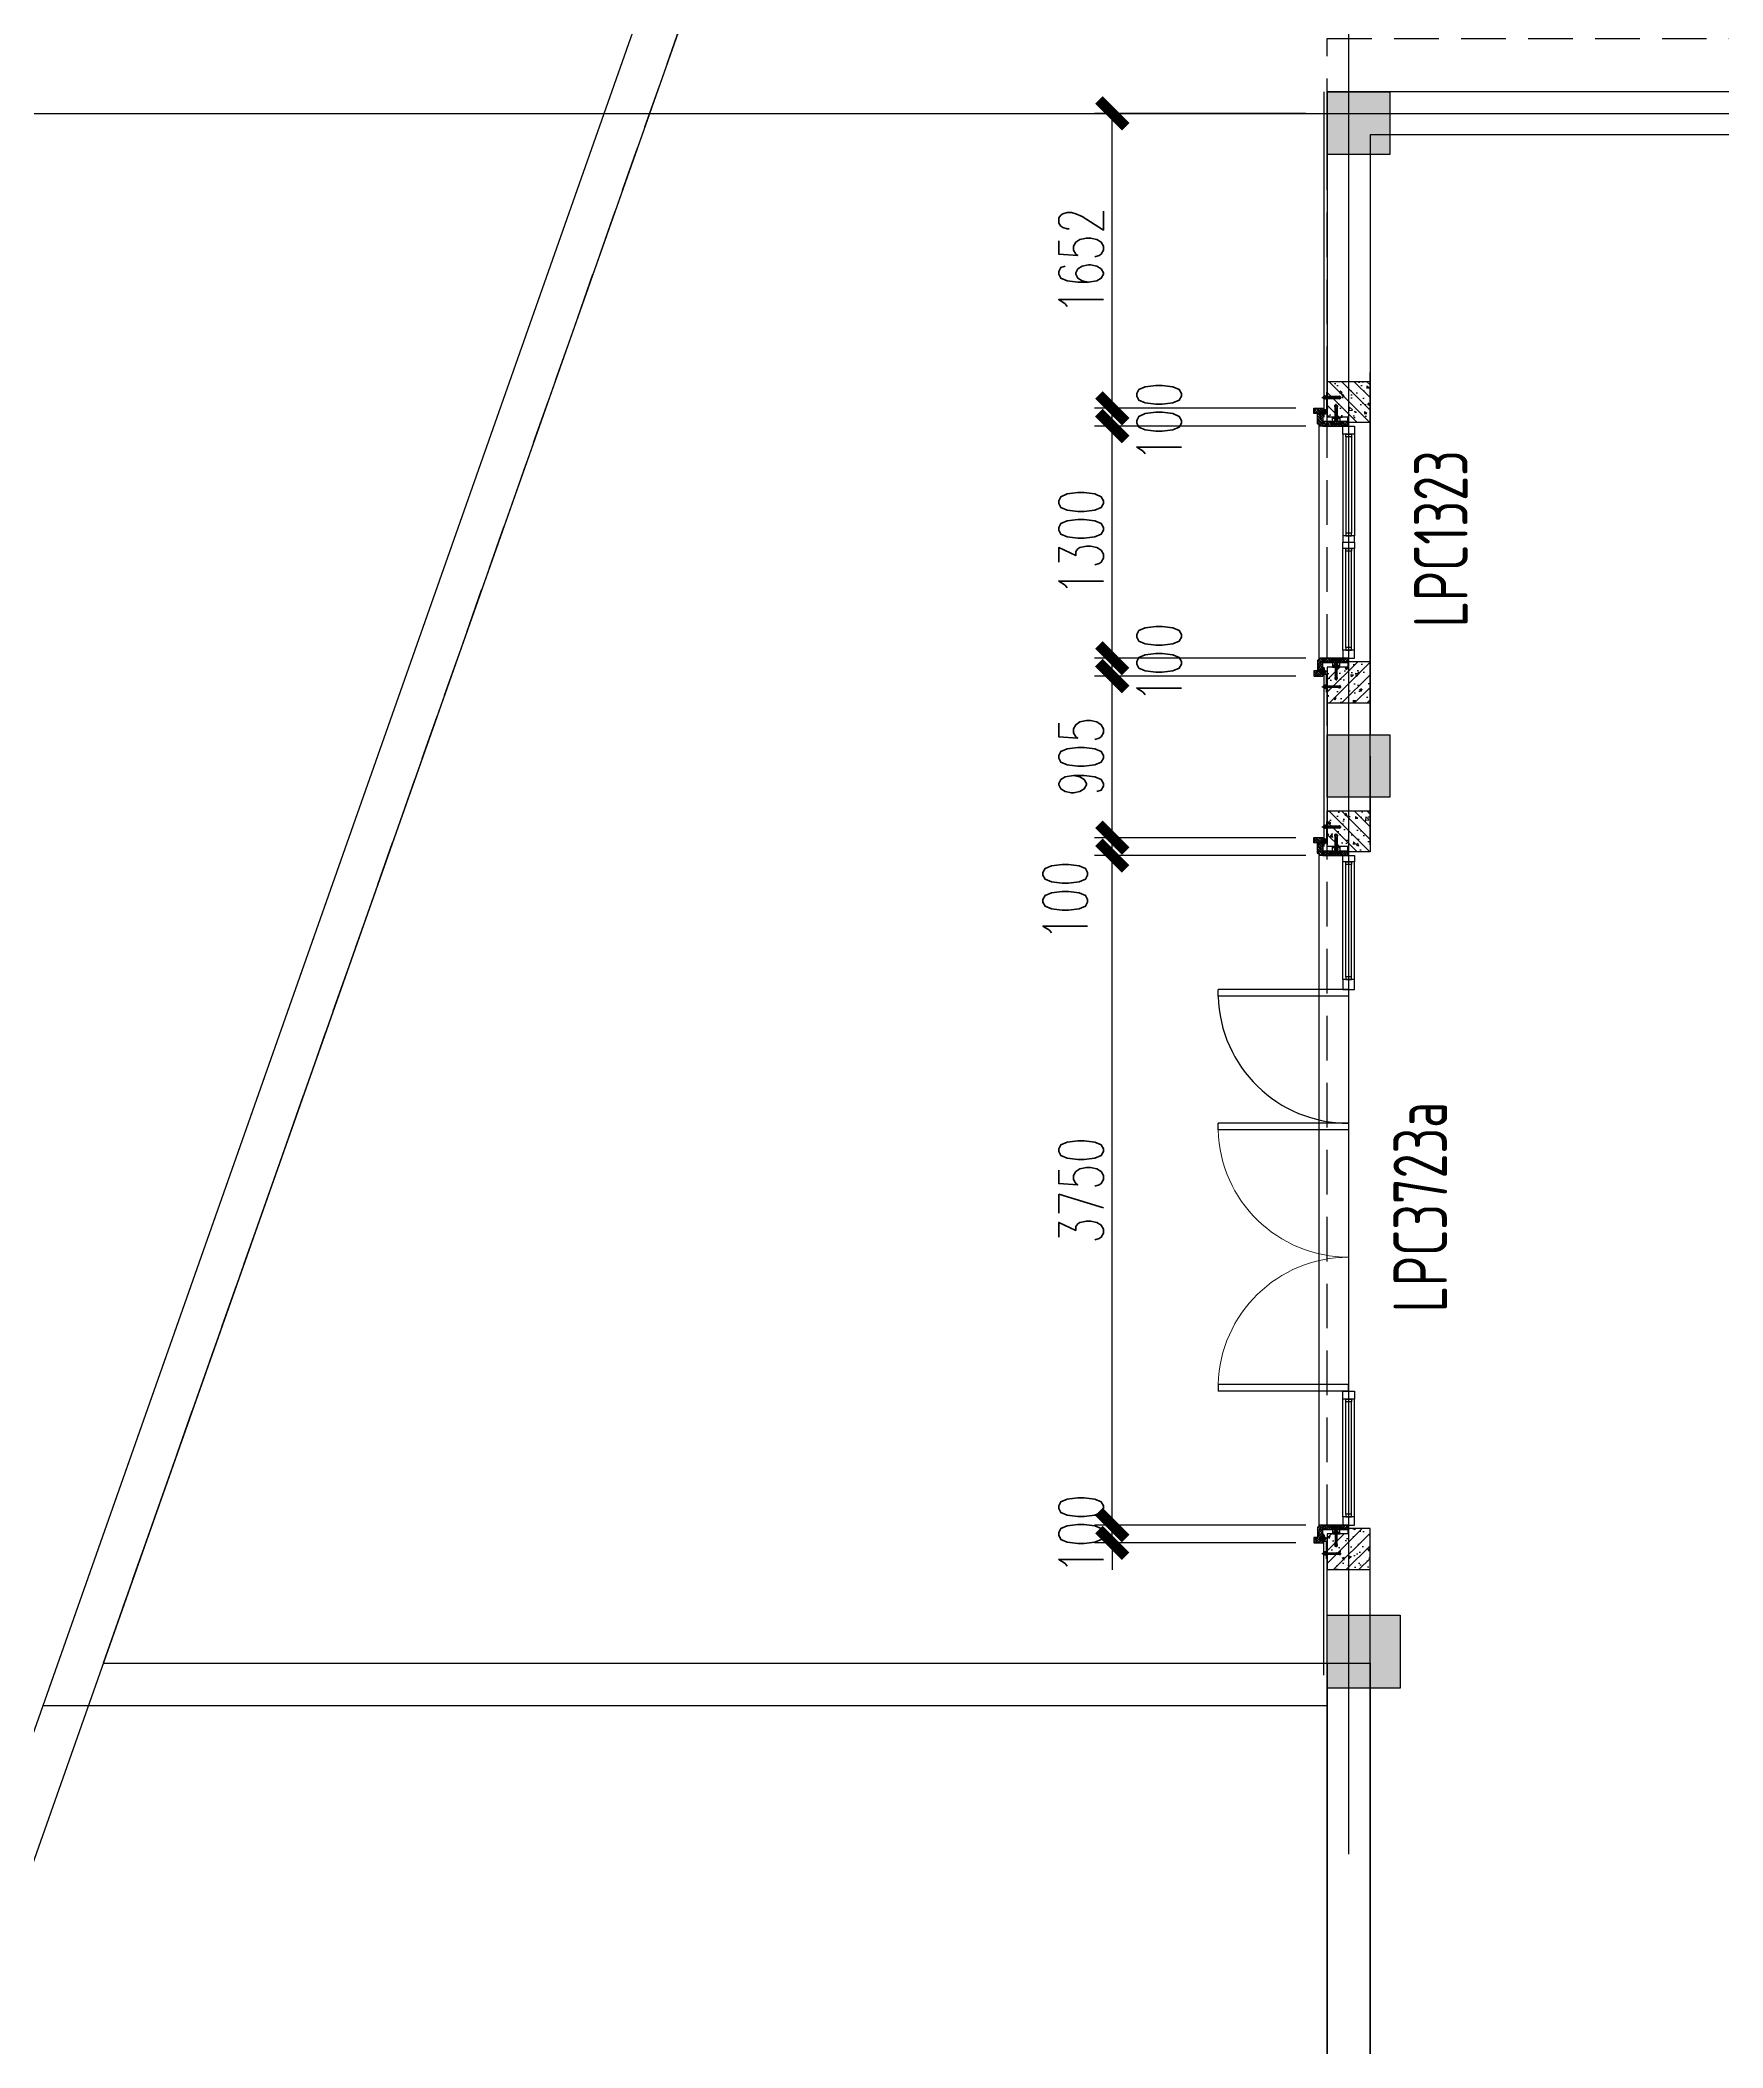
# Model space of a CAD drawing. Extents: x 296441 to 853063, y 459050 to 1117990.
# Drawn here: x 770094 to 779519, y 876796 to 888041 of the extents above; entities that cross this region are included whole.
import ezdxf
from ezdxf.enums import TextEntityAlignment as Align

# ---------------------------------------------------------------- set-up
doc = ezdxf.new("R2010")
doc.units = 0
doc.header["$LTSCALE"] = 1000
for name, pattern in [('20-GRID$0$CENTER2', [28.575, 19.05, -3.175, 3.175, -3.175]), ('BSMT-PLAN-BS01$0$$0$HIDDEN', [0.375, 0.25, -0.125]), ('CENTER', [50.8, 31.75, -6.35, 6.35, -6.35]), ('DASH', [0.35, 0.25, -0.1]), ('DOTE', [2.42, 2, -0.2, 0.02, -0.2])]:
    doc.linetypes.add(name, pattern=pattern)
for name, color, linetype in [('0-dimension', 3, 'Continuous'), ('0-hatch', 8, 'Continuous'), ('0-不锈钢', 161, 'Continuous'), ('1_钢型材', 30, 'Continuous'), ('2', 7, 'Continuous'), ('20-GRID$0$G-GRID', 8, '20-GRID$0$CENTER2'), ('4HATCH(填充)', 8, 'Continuous'), ('5PJ(配件)', 13, 'Continuous'), ('8XX(虚线)', 8, 'DASH'), ('BSMT-PLAN-BS01$0$A-WALL', 1, 'Continuous'), ('DZ-PLAN-MAIN-FL01$0$A-WIND-IDEN', 33, 'Continuous'), ('G-BS01-20$0$G-FL01$0$A-COLS', 30, 'Continuous'), ('G-BS01-20$0$G-FL01$0$A-DOOR', 4, 'Continuous'), ('G-BS01-20$0$G-FL01$0$A-OVLK', 140, 'Continuous'), ('G-BS01-20$0$G-FL01$0$A-SECT-WIND', 155, 'Continuous'), ('G-BS01-20$0$G-FL01$0$A-SECT-WOOD', 17, 'Continuous'), ('G-BS01-20$0$G-FL01$0$A-WALL', 1, 'Continuous'), ('G-BS01-20$0$G-FL01$0$A-WALL-FNSH', 6, 'Continuous'), ('G-BS01-20$0$G-FL01$0$S-COL-H', 5, 'Continuous'), ('G-XREF', 2, 'Continuous'), ('ZT0_默认图层-----PM、LM、DY、JD', 7, 'Continuous'), ('ZT1_Dim---标注---PM、LM、DY、JD', 252, 'Continuous'), ('ZT1_通用--Wall---PM、LM、DY、JD', 5, 'Continuous'), ('ZT1_通用--填充---PM、LM、DY、JD', 8, 'Continuous'), ('ZT3_辅材--五金件-------------JD', 13, 'Continuous'), ('ZT3_辅材--其他---------------JD', 1, 'Continuous'), ('ZT3_面板--石材板-PM、LM、DY、JD', 45, 'Continuous'), ('ZX', 1, 'CENTER')]:
    doc.layers.add(name, color=color, linetype=linetype)
doc.styles.get("Standard").update_dxf_attribs({"font": 'gbenor.shx', "bigfont": 'gbcbig.shx'})
doc.styles.add('ZT-DIMSTYLE', font='ROMANS.shx', dxfattribs={"width": 0.7, "bigfont": 'CHINESE.shx'})
doc.styles.add('ZT_文字标注', font='ROMANS.shx', dxfattribs={"width": 0.7, "bigfont": '@1chinese.shx'})
doc.dimstyles.new('ZT-DIM100', dxfattribs={"dimscale": 100, "dimtxt": 2.5, "dimasz": 1.5, "dimexe": 1, "dimexo": 1, "dimgap": 0.5, "dimtad": 1, "dimdec": 0, "dimdsep": 46, "dimtxsty": 'ZT-DIMSTYLE', "dimblk": 'ARCHTICK', "dimcen": 2.5, "dimclrd": 175, "dimclre": 175, "dimclrt": 7, "dimazin": 2, "dimtfac": 1, "dimtix": 1, "dimtmove": 2, "dimatfit": 3, "dimfxl": 0, "dimarcsym": 0})

# ---------------------------------------------------------------- blocks, each defined once
blk = doc.blocks.new('G-BS01-20$0$G-FL01$0$$DorLib2D$00000002')
for p, q in [((-0.5, 0), (-0.5, 0.4875)), ((-0.475, 0.4875), (-0.5, 0.4875)), ((-0.475, 0), (-0.475, 0.4875)), ((0.475, 0), (0.475, 0.4875)), ((0.475, 0.4875), (0.5, 0.4875)), ((0.5, 0), (0.5, 0.4875)), ((-0.5, 0), (-0.475, 0)), ((0.5, 0), (0.475, 0))]:
    blk.add_line(p, q)
at = {"lineweight": 13}
for centre, start, end in [((-0.4875, 0), 0, 88.53072), ((0.4875, 0), 91.46928, 180)]:
    blk.add_arc(centre, 0.4875, start, end, dxfattribs=at)
blk = doc.blocks.new('YQ121111477')
at = {"layer": 'G-BS01-20$0$G-FL01$0$S-COL-H'}
h = blk.add_hatch(color=256, dxfattribs=at)
h.dxf.hatch_style = 1
h.paths.add_polyline_path([(9530, 21790.2), (9180, 21790.2), (9180, 22140.2), (9530, 22140.2)])
h = blk.add_hatch(color=256, dxfattribs=at)
h.dxf.hatch_style = 1
h.paths.add_polyline_path([(9530, 18190.2), (9180, 18190.2), (9180, 18540.2), (9530, 18540.2)])
h = blk.add_hatch(color=256, dxfattribs=at)
h.dxf.hatch_style = 1
h.paths.add_polyline_path([(9588.3, 13200.2), (9180, 13200.2), (9180, 13608.5), (9588.3, 13608.5)])
at = {"layer": '20-GRID$0$G-GRID'}
for p, q in [((9300, 31320.2), (9300, 0)), ((-4674.1, 22020.2, 0), (82140, 22020.2, 0))]:
    blk.add_line(p, q, dxfattribs=at)
at = {"layer": 'BSMT-PLAN-BS01$0$A-WALL', "color": 1}
for p, q in [((7913.8, 29920.2, 0), (-2631.8, 0, 0)), ((8168.3, 29920.2, 0), (-2377.3, 0, 0)), ((6017.6, 24540.2, 0), (1985.5, 13100.2, -0.1)), ((6187.5, 24300.2, 0), (2324.5, 13340.2, -0.1)), ((2324.5, 13340.2, 0), (9420, 13340.2, 0)), ((9180, 13100.2, 0), (1985.5, 13100.2, 0))]:
    blk.add_line(p, q, dxfattribs=at)
at = {"layer": 'BSMT-PLAN-BS01$0$A-WALL', "color": 5, "linetype": 'BSMT-PLAN-BS01$0$$0$HIDDEN', "elevation": 0}
blk.add_lwpolyline([(16070, 24300.2), (6187.5, 24300.2), (2324.5, 13340.2), (9180, 13340.2), (9180, 22440.2), (16070, 22440.2)], close=True, dxfattribs=at)
at = {"layer": 'BSMT-PLAN-BS01$0$A-WALL', "color": 1, "elevation": 0}
for points in [[(9180, 13340.2), (9180, 1100.2)], [(9420, 13340.2), (9420, 1340.2)]]:
    blk.add_lwpolyline(points, dxfattribs=at)
at = {"layer": 'G-BS01-20$0$G-FL01$0$A-COLS', "elevation": 0}
for points in [[(9530, 21790.2), (9180, 21790.2), (9180, 22140.2), (9530, 22140.2)], [(9530, 18190.2), (9180, 18190.2), (9180, 18540.2), (9530, 18540.2)], [(9588.3, 13200.2), (9180, 13200.2), (9180, 13608.5), (9588.3, 13608.5)]]:
    blk.add_lwpolyline(points, close=True, dxfattribs=at)
at = {"layer": 'G-BS01-20$0$G-FL01$0$A-DOOR'}
for p, q in [((9300, 17113.5, -0.1), (8568.8, 17113.5, -0.1)), ((8568.8, 17076, -0.1), (8568.8, 17113.5, -0.1)), ((9300, 17113.5, -0.1), (9300, 17076, -0.1)), ((9300, 17076, -0.1), (8568.8, 17076, -0.1))]:
    blk.add_line(p, q, dxfattribs=at)
blk.add_arc((9300, 17094.7, -0.1), 731.2, 181.46928, 270, dxfattribs=at)
at = {"layer": 'G-BS01-20$0$G-FL01$0$A-OVLK'}
for p, q in [((9135, 18960.4, -0.1), (9135, 20276.6, -0.1)), ((9420, 18908.5, -0.1), (9420, 20328.5, -0.1)), ((9135, 14105.4, -0.1), (9135, 17863.5, -0.1))]:
    blk.add_line(p, q, dxfattribs=at)
at = {"layer": 'G-BS01-20$0$G-FL01$0$A-SECT-WIND'}
for p, q in [((9267.5, 20223.5, -0.1), (9267.5, 19653.5, -0.1)), ((9285, 20208.5, -0.1), (9285, 19668.5, -0.1)), ((9315, 20208.5, -0.1), (9315, 19668.5, -0.1)), ((9332.5, 20223.5, -0.1), (9332.5, 19653.5, -0.1)), ((9267.5, 19013.5, -0.1), (9267.5, 19583.5, -0.1)), ((9285, 19028.5, -0.1), (9285, 19568.5, -0.1)), ((9315, 19028.5, -0.1), (9315, 19568.5, -0.1)), ((9332.5, 19013.5, -0.1), (9332.5, 19583.5, -0.1)), ((9267.5, 17168.5, -0.2), (9267.5, 17828.5, -0.2)), ((9285, 17183.5, -0.2), (9285, 17813.5, -0.2)), ((9315, 17183.5, -0.2), (9315, 17813.5, -0.2)), ((9332.5, 17168.5, -0.2), (9332.5, 17828.5, -0.2)), ((9267.5, 14158.5, -0.1), (9267.5, 14818.5, -0.1)), ((9285, 14173.5, -0.1), (9285, 14803.5, -0.1)), ((9315, 14173.5, -0.1), (9315, 14803.5, -0.1)), ((9332.5, 14158.5, -0.1), (9332.5, 14818.5, -0.1))]:
    blk.add_line(p, q, dxfattribs=at)
at = {"layer": 'G-BS01-20$0$G-FL01$0$A-SECT-WOOD'}
for points, elevation in [([(9332.5, 20268.5), (9332.5, 20223.5), (9267.5, 20223.5), (9267.5, 20268.5)], -0.1), ([(9315, 20208.5), (9285, 20208.5), (9285, 20223.5), (9315, 20223.5)], -0.1), ([(9332.5, 19618.5), (9332.5, 19653.5), (9267.5, 19653.5), (9267.5, 19618.5)], -0.1), ([(9332.5, 19618.5), (9332.5, 19583.5), (9267.5, 19583.5), (9267.5, 19618.5)], -0.1), ([(9315, 19668.5), (9285, 19668.5), (9285, 19653.5), (9315, 19653.5)], -0.1), ([(9315, 19568.5), (9285, 19568.5), (9285, 19583.5), (9315, 19583.5)], -0.1), ([(9332.5, 18968.5), (9332.5, 19013.5), (9267.5, 19013.5), (9267.5, 18968.5)], -0.1), ([(9315, 19028.5), (9285, 19028.5), (9285, 19013.5), (9315, 19013.5)], -0.1), ([(9332.5, 17863.5), (9332.5, 17828.5), (9267.5, 17828.5), (9267.5, 17863.5)], -0.2), ([(9315, 17813.5), (9285, 17813.5), (9285, 17828.5), (9315, 17828.5)], -0.2), ([(9332.5, 17113.5), (9332.5, 17168.5), (9267.5, 17168.5), (9267.5, 17113.5)], -0.2), ([(9315, 17183.5), (9285, 17183.5), (9285, 17168.5), (9315, 17168.5)], -0.2), ([(9332.5, 14863.5), (9332.5, 14818.5), (9267.5, 14818.5), (9267.5, 14863.5)], -0.1), ([(9315, 14803.5), (9285, 14803.5), (9285, 14818.5), (9315, 14818.5)], -0.1), ([(9315, 14173.5), (9285, 14173.5), (9285, 14158.5), (9315, 14158.5)], -0.1), ([(9332.5, 14113.5), (9332.5, 14158.5), (9267.5, 14158.5), (9267.5, 14113.5)], -0.1)]:
    blk.add_lwpolyline(points, close=True, dxfattribs=dict(at, elevation=elevation))
at = {"layer": 'G-BS01-20$0$G-FL01$0$A-WALL'}
for p, q in [((17165.7, 22140.2, 0), (9180, 22140.2, 0)), ((9180, 22140.2, 0), (9180, 20328.5, 0)), ((9420, 21900.2, 0), (9420, 18540.2, 0)), ((17165.7, 21900.2, 0), (9420, 21900.2, 0)), ((9180, 18908.5, 0), (9180, 17923.5, 0)), ((9420, 18420.2, 0), (9420, 17923.5, 0)), ((9180, 6900.2, 0), (9180, 13953.5, 0)), ((9420, 7140.2, 0), (9420, 13953.5, 0))]:
    blk.add_line(p, q, dxfattribs=at)
at = {"layer": 'G-BS01-20$0$G-FL01$0$A-WALL', "color": 1}
for p, q in [((9420, 20328.5, 0), (9420, 20568.5, 0)), ((9420, 17923.5, 0), (9420, 18908.5, 0))]:
    blk.add_line(p, q, dxfattribs=at)
at = {"layer": 'G-BS01-20$0$G-FL01$0$A-WALL-FNSH'}
for p, q in [((9160, 22140.2, 0), (9160, 20318.5, 0)), ((9160, 18918.5, 0), (9160, 17913.5, 0)), ((9160, 13271.8, 0), (9160, 14063.5, 0))]:
    blk.add_line(p, q, dxfattribs=at)
at = {"layer": 'G-BS01-20$0$G-FL01$0$A-DOOR', "xscale": 1500.000000000003, "yscale": 1500.000000000003, "zscale": 1500.000000000003, "rotation": 90}
blk.add_blockref('G-BS01-20$0$G-FL01$0$$DorLib2D$00000002', (9300, 15613.5, -0.1), dxfattribs=at)
blk = doc.blocks.new('_ArchTick')
at = {"color": 0, "linetype": 'ByBlock', "const_width": 0.4}
blk.add_lwpolyline([(-0.5, -0.5), (0.5, 0.5)], dxfattribs=at)
blk = doc.blocks.new('*D1702')
at = {"layer": 'Defpoints', "color": 0, "ltscale": 1500, "transparency": 16777216}
for p in [(-1874, 17280), (-690, 17280), (-745, 15628, 0)]:
    blk.add_point(p, dxfattribs=at)
at = {"layer": 'ZT1_Dim---标注---PM、LM、DY、JD', "color": 175, "linetype": 'ByBlock', "lineweight": -2, "ltscale": 1500, "transparency": 16777216}
for p, q in [((-790, 17280), (-1974, 17280)), ((-1874, 15628), (-1874, 17280)), ((-845, 15628), (-1974, 15628))]:
    blk.add_line(p, q, dxfattribs=at)
at = {"layer": 'ZT1_Dim---标注---PM、LM、DY、JD', "color": 175, "lineweight": -2, "ltscale": 1500, "transparency": 16777216, "xscale": 150, "yscale": 150, "zscale": 150}
for p, rotation in [((-1874, 17280), 90), ((-1874, 15628), 270)]:
    blk.add_blockref('_ArchTick', p, dxfattribs=dict(at, rotation=rotation))
at = {"layer": 'ZT1_Dim---标注---PM、LM、DY、JD', "color": 7, "ltscale": 1500, "transparency": 16777216, "insert": (-2049, 16454), "char_height": 250, "attachment_point": 5, "rotation": 90, "style": 'ZT-DIMSTYLE'}
blk.add_mtext('1652', dxfattribs=at)
blk = doc.blocks.new('*D1703')
at = {"layer": 'Defpoints', "color": 0, "ltscale": 1500, "transparency": 16777216}
for p in [(-1874, 15628), (-745, 15628, 0), (-690, 15528)]:
    blk.add_point(p, dxfattribs=at)
at = {"layer": 'ZT1_Dim---标注---PM、LM、DY、JD', "color": 175, "linetype": 'ByBlock', "lineweight": -2, "ltscale": 1500, "transparency": 16777216}
for p, q in [((-845, 15628), (-1974, 15628)), ((-790, 15528), (-1974, 15528)), ((-1874, 15528), (-1874, 15628))]:
    blk.add_line(p, q, dxfattribs=at)
at = {"layer": 'ZT1_Dim---标注---PM、LM、DY、JD', "color": 175, "lineweight": -2, "ltscale": 1500, "transparency": 16777216, "xscale": 150, "yscale": 150, "zscale": 150}
for p, rotation in [((-1874, 15628), 90), ((-1874, 15528), 270)]:
    blk.add_blockref('_ArchTick', p, dxfattribs=dict(at, rotation=rotation))
at = {"layer": 'ZT1_Dim---标注---PM、LM、DY、JD', "color": 7, "ltscale": 1500, "transparency": 16777216, "insert": (-1612, 15553), "char_height": 250, "attachment_point": 5, "rotation": 90, "style": 'ZT-DIMSTYLE'}
blk.add_mtext('100', dxfattribs=at)
blk = doc.blocks.new('*D1704')
at = {"layer": 'Defpoints', "color": 0, "ltscale": 1500, "transparency": 16777216}
for p in [(-1874, 15528), (-690, 15528), (-690, 14228)]:
    blk.add_point(p, dxfattribs=at)
at = {"layer": 'ZT1_Dim---标注---PM、LM、DY、JD', "color": 175, "linetype": 'ByBlock', "lineweight": -2, "ltscale": 1500, "transparency": 16777216}
for p, q in [((-790, 15528), (-1974, 15528)), ((-1874, 14228), (-1874, 15528)), ((-790, 14228), (-1974, 14228))]:
    blk.add_line(p, q, dxfattribs=at)
at = {"layer": 'ZT1_Dim---标注---PM、LM、DY、JD', "color": 175, "lineweight": -2, "ltscale": 1500, "transparency": 16777216, "xscale": 150, "yscale": 150, "zscale": 150}
for p, rotation in [((-1874, 15528), 90), ((-1874, 14228), 270)]:
    blk.add_blockref('_ArchTick', p, dxfattribs=dict(at, rotation=rotation))
at = {"layer": 'ZT1_Dim---标注---PM、LM、DY、JD', "color": 7, "ltscale": 1500, "transparency": 16777216, "insert": (-2049, 14878), "char_height": 250, "attachment_point": 5, "rotation": 90, "style": 'ZT-DIMSTYLE'}
blk.add_mtext('1300', dxfattribs=at)
blk = doc.blocks.new('*D1705')
at = {"layer": 'Defpoints', "color": 0, "ltscale": 1500, "transparency": 16777216}
for p in [(-1874, 14228), (-690, 14228), (-745, 14128, 0)]:
    blk.add_point(p, dxfattribs=at)
at = {"layer": 'ZT1_Dim---标注---PM、LM、DY、JD', "color": 175, "linetype": 'ByBlock', "lineweight": -2, "ltscale": 1500, "transparency": 16777216}
for p, q in [((-790, 14228), (-1974, 14228)), ((-1874, 14128), (-1874, 14228)), ((-845, 14128), (-1974, 14128))]:
    blk.add_line(p, q, dxfattribs=at)
at = {"layer": 'ZT1_Dim---标注---PM、LM、DY、JD', "color": 175, "lineweight": -2, "ltscale": 1500, "transparency": 16777216, "xscale": 150, "yscale": 150, "zscale": 150}
for p, rotation in [((-1874, 14228), 90), ((-1874, 14128), 270)]:
    blk.add_blockref('_ArchTick', p, dxfattribs=dict(at, rotation=rotation))
at = {"layer": 'ZT1_Dim---标注---PM、LM、DY、JD', "color": 7, "ltscale": 1500, "transparency": 16777216, "insert": (-1612, 14203), "char_height": 250, "attachment_point": 5, "rotation": 90, "style": 'ZT-DIMSTYLE'}
blk.add_mtext('100', dxfattribs=at)
blk = doc.blocks.new('*D1706')
at = {"layer": 'Defpoints', "color": 0, "ltscale": 1500, "transparency": 16777216}
for p in [(-1874, 14128), (-745, 14128, 0), (-745, 13223, 0)]:
    blk.add_point(p, dxfattribs=at)
at = {"layer": 'ZT1_Dim---标注---PM、LM、DY、JD', "color": 175, "linetype": 'ByBlock', "lineweight": -2, "ltscale": 1500, "transparency": 16777216}
for p, q in [((-845, 14128), (-1974, 14128)), ((-1874, 13223), (-1874, 14128)), ((-845, 13223), (-1974, 13223))]:
    blk.add_line(p, q, dxfattribs=at)
at = {"layer": 'ZT1_Dim---标注---PM、LM、DY、JD', "color": 175, "lineweight": -2, "ltscale": 1500, "transparency": 16777216, "xscale": 150, "yscale": 150, "zscale": 150}
for p, rotation in [((-1874, 14128), 90), ((-1874, 13223), 270)]:
    blk.add_blockref('_ArchTick', p, dxfattribs=dict(at, rotation=rotation))
at = {"layer": 'ZT1_Dim---标注---PM、LM、DY、JD', "color": 7, "ltscale": 1500, "transparency": 16777216, "insert": (-2049, 13676), "char_height": 250, "attachment_point": 5, "rotation": 90, "style": 'ZT-DIMSTYLE'}
blk.add_mtext('905', dxfattribs=at)
blk = doc.blocks.new('*D1707')
at = {"layer": 'Defpoints', "color": 0, "ltscale": 1500, "transparency": 16777216}
for p in [(-1874, 13223), (-745, 13223, 0), (-690, 13123)]:
    blk.add_point(p, dxfattribs=at)
at = {"layer": 'ZT1_Dim---标注---PM、LM、DY、JD', "color": 175, "linetype": 'ByBlock', "lineweight": -2, "ltscale": 1500, "transparency": 16777216}
for p, q in [((-845, 13223), (-1974, 13223)), ((-1874, 13123), (-1874, 13223)), ((-790, 13123), (-1974, 13123))]:
    blk.add_line(p, q, dxfattribs=at)
at = {"layer": 'ZT1_Dim---标注---PM、LM、DY、JD', "color": 175, "lineweight": -2, "ltscale": 1500, "transparency": 16777216, "xscale": 150, "yscale": 150, "zscale": 150}
for p, rotation in [((-1874, 13223), 90), ((-1874, 13123), 270)]:
    blk.add_blockref('_ArchTick', p, dxfattribs=dict(at, rotation=rotation))
at = {"layer": 'ZT1_Dim---标注---PM、LM、DY、JD', "color": 7, "ltscale": 1500, "transparency": 16777216, "insert": (-2137, 12870), "char_height": 250, "attachment_point": 5, "rotation": 90, "style": 'ZT-DIMSTYLE'}
blk.add_mtext('100', dxfattribs=at)
blk = doc.blocks.new('*D1708')
at = {"layer": 'Defpoints', "color": 0, "ltscale": 1500, "transparency": 16777216}
for p in [(-1874, 13123), (-690, 13123), (-690, 9373, 0)]:
    blk.add_point(p, dxfattribs=at)
at = {"layer": 'ZT1_Dim---标注---PM、LM、DY、JD', "color": 175, "linetype": 'ByBlock', "lineweight": -2, "ltscale": 1500, "transparency": 16777216}
for p, q in [((-790, 13123), (-1974, 13123)), ((-1874, 9373), (-1874, 13123)), ((-790, 9373), (-1974, 9373))]:
    blk.add_line(p, q, dxfattribs=at)
at = {"layer": 'ZT1_Dim---标注---PM、LM、DY、JD', "color": 175, "lineweight": -2, "ltscale": 1500, "transparency": 16777216, "xscale": 150, "yscale": 150, "zscale": 150}
for p, rotation in [((-1874, 13123), 90), ((-1874, 9373), 270)]:
    blk.add_blockref('_ArchTick', p, dxfattribs=dict(at, rotation=rotation))
at = {"layer": 'ZT1_Dim---标注---PM、LM、DY、JD', "color": 7, "ltscale": 1500, "transparency": 16777216, "insert": (-2049, 11248), "char_height": 250, "attachment_point": 5, "rotation": 90, "style": 'ZT-DIMSTYLE'}
blk.add_mtext('3750', dxfattribs=at)
blk = doc.blocks.new('*D1709')
at = {"layer": 'Defpoints', "color": 0, "ltscale": 1500, "transparency": 16777216}
for p in [(-1874, 9373), (-690, 9373, 0), (-745, 9273, 0)]:
    blk.add_point(p, dxfattribs=at)
at = {"layer": 'ZT1_Dim---标注---PM、LM、DY、JD', "color": 175, "linetype": 'ByBlock', "lineweight": -2, "ltscale": 1500, "transparency": 16777216}
for p, q in [((-1874, 9373), (-1874, 9523)), ((-790, 9373), (-1974, 9373)), ((-1874, 9273), (-1874, 9373)), ((-845, 9273), (-1974, 9273)), ((-1874, 9273), (-1874, 9123))]:
    blk.add_line(p, q, dxfattribs=at)
at = {"layer": 'ZT1_Dim---标注---PM、LM、DY、JD', "color": 175, "lineweight": -2, "ltscale": 1500, "transparency": 16777216, "xscale": 150, "yscale": 150, "zscale": 150}
for p, rotation in [((-1874, 9373), 270), ((-1874, 9273), 90)]:
    blk.add_blockref('_ArchTick', p, dxfattribs=dict(at, rotation=rotation))
at = {"layer": 'ZT1_Dim---标注---PM、LM、DY、JD', "color": 7, "ltscale": 1500, "transparency": 16777216, "insert": (-2049, 9323), "char_height": 250, "attachment_point": 5, "rotation": 90, "style": 'ZT-DIMSTYLE'}
blk.add_mtext('100', dxfattribs=at)
blk = doc.blocks.new('ZT_钢膨胀螺栓_M10X95')
at = {"layer": 'ZT3_辅材--五金件-------------JD', "color": 1, "linetype": 'DOTE', "ltscale": 5}
blk.add_line((-27, 0), (82, 0), dxfattribs=at)
at = {"layer": 'ZT3_辅材--五金件-------------JD'}
for p, q in [((-17, 5), (-19, 4)), ((-19, -4), (-19, 4)), ((-13, 4), (-18, 4)), ((-13, 5), (-17, 5)), ((-17, 5), (-17, -5)), ((-16, 5), (-16, -5)), ((-14, 5), (-14, -5)), ((-13, -7), (-13, 7)), ((-5, 9), (-12, 9)), ((-5, 5), (-12, 5)), ((-5, -9), (-5, 9)), ((-2, 1), (-5, 0)), ((-2, 0), (-5, -1)), ((0, 5), (55, 5)), ((55, 5), (55, -5)), ((57, 4), (55, 4)), ((57, 1), (55, 1)), ((57, 5), (72, 7)), ((57, -5), (57, 5)), ((72, 0), (61, 0)), ((72, 7), (75, 7)), ((72, 7), (72, 0)), ((76, 6), (76, -6)), ((-17, -5), (-19, -4)), ((-13, -4), (-18, -4)), ((-13, -5), (-17, -5)), ((-5, -5), (-12, -5)), ((-5, -9), (-12, -9)), ((55, -5), (0, -5)), ((57, -1), (55, -1)), ((57, -4), (55, -4)), ((72, -7), (57, -5)), ((61, 0), (72, 0)), ((72, 0), (72, -7)), ((75, -7), (72, -7))]:
    blk.add_line(p, q, dxfattribs=at)
for centre, radius, start, end in [((-7, 7), 5.58, 155.5673, 204.4327), ((9, 0), 21.6, 167.6432, 192.3568), ((60, 0), 1.04, 23.5782, 336.4218), ((75, 6), 1, 0, 97.412), ((-7, -7), 5.58, 155.5673, 204.4327), ((75, -6), 1, 262.588, 0)]:
    blk.add_arc(centre, radius, start, end, dxfattribs=at)
at = {"layer": 'Defpoints', "color": 250, "style": 'ZT_文字标注', "width": 0.7}
for s, p in [('M10', (-9, 7)), ('95', (-9, -6))]:
    blk.add_text(s, height=1.5, rotation=90, dxfattribs=at).set_placement(p, align=Align.MIDDLE)
blk = doc.blocks.new('*U2473')
at = {"layer": 'ZT3_辅材--五金件-------------JD', "rotation": 270}
blk.add_blockref('ZT_钢膨胀螺栓_M10X95', (0, 0), dxfattribs=at)
blk = doc.blocks.new('BS-03')
at = {"layer": '0-hatch'}
h = blk.add_hatch(dxfattribs=at)
h.set_pattern_fill('ANSI37', color=256, scale=0.2, angle=90, style=0)
h.set_pattern_definition([(45.000534, (-2240.4478, -446.36857), (-0.44901699, 0.44900862), []), (135.000534, (-2240.4478, -446.36857), (-0.44900862, -0.44901699), [])])
h.paths.add_polyline_path([(-6, 0), (-7, 0), (-7, -9), (-6, -9), (-8, -15), (9, -15), (6, -9), (7, -9), (7, 0), (6, 0), (6, -8), (4, -8), (4, -9), (7, -14), (6, -14, -0.197658), (5, -14), (-5, -14, -0.197658), (-6, -14), (-7, -14), (-4, -8), (-6, -8)])
at = {"layer": 'ZT1_通用--填充---PM、LM、DY、JD', "ltscale": 40}
h = blk.add_hatch(dxfattribs=at)
h.set_pattern_fill('ANSI38', color=256, style=0)
h.set_pattern_definition([(45, (-17.5, 0), (-1.12253, 1.12253), []), (135, (-17.5, 0), (-3.367596, 1.12253), [3.96875, -2.38125])])
h.paths.add_polyline_path([(-18, 3), (-18, 0), (18, 0), (18, 3)])
at = {"layer": '0-不锈钢'}
for p, q in [((4, 19), (-4, 19)), ((-4, 9), (-4, 14)), ((-3, 19), (-3, 14)), ((4, 9), (4, 14)), ((-2, -12), (-5, -14)), ((2, -12), (5, -14)), ((4, -9), (4, -8))]:
    blk.add_line(p, q, dxfattribs=at)
blk.add_lwpolyline([(-10, 8), (-10, 7), (10, 7), (10, 8)], close=True, dxfattribs=at)
blk.add_lwpolyline([(-7, 9, 0.317837), (-4, 9, 0.158919), (4, 9, 0.317837), (7, 9), (7, 14, 0.317837), (4, 14, 0.158919), (-4, 14, 0.317837), (-7, 14)], format="xyb", close=True, dxfattribs=at)
for points in [[(5, 14), (0, 14), (-6, 14)], [(5, 8), (0, 8), (-6, 8)], [(4, 14), (4, 19), (3, 19), (-3, 19), (-4, 19), (-4, 14)], [(3, 19), (3, 14)], [(7, 0), (7, -9), (6, -9), (9, -15), (-8, -15), (-6, -9), (-7, -9), (-7, 0)], [(4, -9), (7, -14), (-7, -14), (-4, -8)], [(6, 0), (6, -8), (-6, -8), (-6, 0)]]:
    blk.add_lwpolyline(points, dxfattribs=at)
blk.add_lwpolyline([(3, -8), (3, -10, -0.809451), (3, -10), (3, -10, 0.17444), (0, -9, 0.17444), (-3, -10), (-3, -10, -0.809451), (-3, -10), (-2, -8)], format="xyb", dxfattribs=at)
for centre, radius, start, end in [((-6, -13), 0.871, 153.627, 308.5058), ((0, -15), 3.96, 51.4953, 128.5058), ((6, -13), 0.871, 231.4953, 26.374)]:
    blk.add_arc(centre, radius, start, end, dxfattribs=at)
at = {"layer": '2', "color": 1, "linetype": 'CENTER', "ltscale": 0.2}
blk.add_line((0, 19), (0, -20), dxfattribs=at)
at = {"layer": '2', "color": 2}
blk.add_lwpolyline([(-18, 3), (-18, 0), (18, 0), (18, 3), (-18, 3)], close=True, dxfattribs=at)
at = {"layer": 'ZT3_辅材--五金件-------------JD', "ltscale": 40}
blk.add_lwpolyline([(-18, 3), (-18, 0), (18, 0), (18, 3), (-18, 3)], dxfattribs=at)
at = {"layer": 'ZX'}
for p, q in [((0, 25), (0, -8)), ((0, 19), (0, -13))]:
    blk.add_line(p, q, dxfattribs=at)
blk = doc.blocks.new('20200317151452')
at = {"layer": '4HATCH(填充)', "ltscale": 10}
h = blk.add_hatch(dxfattribs=at)
h.set_pattern_fill('ANSI33', color=256, scale=4)
h.set_pattern_definition([(45, (101815.511, -222280.076), (-8.9802561, 8.9802561), []), (45, (101824.491, -222280.076), (-8.9802561, 8.9802561), [6.35, -3.175])])
h.paths.add_polyline_path([(25, -125), (50, -125), (50, -265), (25, -265)])
h = blk.add_hatch(dxfattribs=at)
h.set_pattern_fill('ANSI33', color=256, scale=4)
h.set_pattern_definition([(45, (367061.427, -666237.942), (-8.98025612, 8.98025612), []), (45, (367070.407, -666237.942), (-8.98025612, 8.98025612), [6.35, -3.175])])
edge = h.paths.add_edge_path()
edge.add_line((-50, -265), (50, -265))
edge.add_line((50, -265), (50, -280))
edge.add_arc((45, -280), 5, 270.0089, 359.9995, ccw=False)
edge.add_line((45, -285), (40, -285))
edge.add_line((40, -285), (40, -290))
edge.add_arc((35, -290), 5, 270, 360, ccw=False)
edge.add_line((35, -295), (-20, -295))
edge.add_line((-20, -295), (-20, -315))
edge.add_line((-20, -315), (-50, -315))
edge.add_line((-50, -315), (-50, -295))
edge.add_line((-50, -295), (-50, -265))
at = {"layer": '8XX(虚线)', "ltscale": 25}
h = blk.add_hatch(dxfattribs=at)
h.set_pattern_fill('AR-SAND', color=256, scale=0.05, angle=360, style=0)
h.set_pattern_definition([(232.5, (24.9997, -190.4254), (-2.44707, 0.08), [0, -1.9304, 0, -2.159, 0, -2.06375]), (262.5, (24.9997, -190.4254), (-3.58413, -2.24762), [0, -1.0414, 0, -1.7399, 0, -0.66675]), (302.5, (24.9997, -188.8633), (-0.00719, -3.95496), [0, -0.635, 0, -2.286, 0, -2.9845]), (312.5, (24.9997, -188.8633), (-1.11465, -3.81778), [0, -0.3175, 0, -1.4986, 0, -1.7145])])
edge = h.paths.add_edge_path()
edge.add_line((41, -160), (34, -160))
edge.add_line((34, -160), (34, -170))
edge.add_line((34, -170), (38, -170))
edge.add_arc((38, -172), 1.2, 0, 90, ccw=False)
edge.add_line((39, -172), (39, -190))
edge.add_line((39, -190), (41, -190))
edge.add_line((41, -190), (41, -160))
edge = h.paths.add_edge_path()
edge.add_line((34, -220), (41, -220))
edge.add_line((41, -220), (41, -190))
edge.add_line((41, -190), (39, -190))
edge.add_line((39, -190), (39, -209))
edge.add_arc((38, -209), 1.2, 270, 360, ccw=False)
edge.add_line((38, -210), (34, -210))
edge.add_line((34, -210), (34, -220))
at = {"layer": 'ZT1_通用--填充---PM、LM、DY、JD', "ltscale": 40}
h = blk.add_hatch(dxfattribs=at)
h.set_pattern_fill('钢筋混凝土', color=256, scale=20)
h.set_pattern_definition([(45, (101815.51, -222280.076), (-35.355339, 35.355339), []), (50, (101815.51, -222280.08), (143.452037, -12.550427), [15, -165]), (355, (101815.51, -222280.08), (-27.75027, 150.43843), [12, -132]), (100.4514, (101827.47, -222281.12), (115.70188, 137.88791), [12.74804, -140.22842]), (46.1842, (101815.51, -222240.08), (213.44821, -33.1038), [22.5, -247.5]), (96.6356, (101833.3, -222242.83), (186.93254, 194.82357), [19.12206, -210.3426]), (351.1842, (101815.51, -222240.08), (186.93239, 194.82372), [18, -198]), (21, (101835.51, -222250.08), (119.38141, -80.52378), [15, -165]), (326, (101835.51, -222250.08), (48.66307, 145.03001), [12, -132]), (71.4514, (101845.46, -222256.79), (168.044526, 64.5061), [12.74804, -140.22842]), (37.5, (101815.51, -222280.076), (2.431971, 66.578771), [0, -130.4, 0, -134, 0, -132.5]), (7.5, (101815.51, -222280.076), (52.613907, 78.882342), [0, -76.4, 0, -127.4, 0, -50.5]), (327.5, (101770.91, -222280.076), (106.764487, -4.510974), [0, -50, 0, -156, 0, -207]), (317.5, (101750.91, -222280.08), (116.637234, 20.020996), [0, -65, 0, -103.6, 0, -147])])
h.paths.add_polyline_path([(-200, -240), (-200, 0), (30, 0), (30, -120), (0, -120), (0, -240)])
at = {"color": 1, "linetype": 'CENTER', "ltscale": 10}
blk.add_line((-40, -190), (19, -190), dxfattribs=at)
blk.add_line((-40, -190), (19, -190), dxfattribs=at)
at = {"color": 8}
blk.add_line((41, -220, 0), (34, -220, 0), dxfattribs=at)
at = {"layer": '1_钢型材', "ltscale": 40, "elevation": 0}
blk.add_lwpolyline([(-7, -262), (-7, -258), (-38, -258), (-38, -240), (-140, -240), (-140, -244), (-42, -244), (-42, -262)], close=True, dxfattribs=at)
at = {"layer": '5PJ(配件)'}
for p, q in [((4, -170), (4, -210)), ((8, -170), (8, -210)), ((25, -170), (38, -170, 0)), ((38, -210, 0), (25, -210)), ((35, -170, 0), (35, -210, 0)), ((39, -172, 0), (39, -184, 0)), ((39, -184, 0), (39, -209, 0))]:
    blk.add_line(p, q, dxfattribs=at)
for points in [[(25, -210), (0, -210), (0, -170)], [(0, -170), (25, -170)]]:
    blk.add_lwpolyline(points, dxfattribs=at)
for centre, start, end in [((38, -172, 0), 0, 90), ((38, -209, 0), 270, 0)]:
    blk.add_arc(centre, 1.2, start, end, dxfattribs=at)
at = {"layer": '8XX(虚线)', "ltscale": 25}
for p, q in [((34, -170, 0), (34, -160, 0)), ((34, -160, 0), (41, -160, 0)), ((34, -215, 0), (34, -210, 0)), ((34, -220, 0), (34, -210, 0)), ((41, -160, 0), (41, -220, 0))]:
    blk.add_line(p, q, dxfattribs=at)
at = {"layer": 'ZT1_通用--Wall---PM、LM、DY、JD', "ltscale": 300}
blk.add_lwpolyline([(-200, -240), (-200, 0), (30, 0), (30, -120), (0, -120), (0, -240), (-200, -240)], dxfattribs=at)
at = {"layer": 'ZT1_通用--填充---PM、LM、DY、JD', "linetype": 'ByBlock', "const_width": 1, "elevation": 0}
blk.add_lwpolyline([(25, -265), (50, -265)], dxfattribs=at)
at = {"layer": 'ZT3_辅材--五金件-------------JD', "color": 1, "linetype": 'DOTE', "ltscale": 5}
blk.add_line((19, -190), (-74, -190), dxfattribs=at)
at = {"layer": 'ZT3_辅材--五金件-------------JD'}
for p, q in [((-68, -196), (-68, -185)), ((-67, -184), (-64, -184)), ((-64, -197), (-67, -197)), ((-64, -190), (-64, -183)), ((-64, -183), (-49, -185)), ((-53, -190), (-64, -190)), ((-64, -197), (-64, -191)), ((-64, -191), (-53, -191)), ((-49, -195), (-64, -197)), ((-49, -185), (-49, -195)), ((-49, -186), (-47, -186)), ((-49, -189), (-47, -189)), ((-49, -191), (-47, -191)), ((-49, -195), (-47, -195)), ((-47, -195), (-47, -185)), ((-47, -185), (4, -185)), ((4, -195), (-47, -195)), ((10, -190), (13, -189)), ((10, -191), (13, -190)), ((13, -181), (17, -181)), ((13, -181), (13, -200)), ((13, -186), (17, -186)), ((13, -195), (17, -195)), ((13, -200), (17, -200)), ((18, -183), (18, -197)), ((18, -185), (19, -185)), ((18, -186), (19, -186)), ((18, -195), (19, -195)), ((18, -195), (19, -195)), ((19, -195), (19, -185))]:
    blk.add_line(p, q, dxfattribs=at)
for centre, radius, start, end in [((-67, -185), 1, 82.588, 180), ((-67, -196), 1, 180, 277.412), ((-52, -190), 1.04, 203.5782, 156.4218), ((12, -183), 5.58, 335.5673, 24.4327), ((-4, -190), 21.6, 347.6432, 12.3568), ((12, -197), 5.58, 335.5673, 24.4327)]:
    blk.add_arc(centre, radius, start, end, dxfattribs=at)
at = {"layer": 'ZT3_辅材--其他---------------JD', "ltscale": 40}
blk.add_line((25, -125, 0), (0, -125), dxfattribs=at)
at = {"layer": 'ZT3_面板--石材板-PM、LM、DY、JD', "ltscale": 10, "elevation": 0}
blk.add_lwpolyline([(25, -125), (50, -125), (50, -265), (25, -265)], close=True, dxfattribs=at)
at = {"layer": 'ZT3_面板--石材板-PM、LM、DY、JD', "ltscale": 40, "elevation": 0}
blk.add_lwpolyline([(25, -125), (25, -265), (50, -265), (50, -125)], close=True, dxfattribs=at)
at = {"layer": 'ZT3_面板--石材板-PM、LM、DY、JD', "ltscale": 10, "elevation": 0}
blk.add_lwpolyline([(50, -265), (50, -280, -0.414165), (45, -285), (40, -285), (40, -290, -0.414214), (35, -295), (-20, -295), (-20, -315), (-50, -315), (-50, -295), (-50, -265), (50, -265)], format="xyb", dxfattribs=at)
at = {"layer": '0-dimension', "ltscale": 0.5}
blk.add_blockref('BS-03', (-25, -265, 0), dxfattribs=at)
at = {"layer": 'ZT3_辅材--五金件-------------JD', "extrusion": (0, 0, -1), "zscale": -1, "rotation": 180}
blk.add_blockref('*U2473', (110, -244), dxfattribs=at)
at = {"layer": 'Defpoints', "color": 250, "style": 'ZT_文字标注', "width": 0.7}
for s, p in [('95', (17, -184)), ('M10', (17, -198))]:
    blk.add_text(s, height=1.5, rotation=270, dxfattribs=at).set_placement(p, align=Align.MIDDLE)
blk = doc.blocks.new('20200213130928')
at = {"layer": 'ZT1_Dim---标注---PM、LM、DY、JD', "ltscale": 1500}
for base, p1, p2, picture, middle in [((-1874, 17280, 0), (-745, 15628.3, 0), (-690, 17280, 0), '*D1702', (-2049, 16454.2, 0)), ((-1874, 15528.3, 0), (-690, 14228.3, 0), (-690, 15528.3, 0), '*D1704', (-2049, 14878.3, 0)), ((-1874, 14128.3, 0), (-745, 13223.3, 0), (-745, 14128.3, 0), '*D1706', (-2049, 13675.8, 0)), ((-1874, 13123.3, 0), (-690, 9373.3, 0), (-690, 13123.3, 0), '*D1708', (-2049, 11248.3, 0)), ((-1874, 9373.3, 0), (-745, 9273.3, 0), (-690, 9373.3, 0), '*D1709', (-2049, 9323.3, 0))]:
    dim = blk.add_linear_dim(base=base, p1=p1, p2=p2, angle=90, dimstyle='ZT-DIM100', dxfattribs=at)
    dim.commit()
    dim.dimension.update_dxf_attribs({"geometry": picture, "text_midpoint": middle})
for base, p1, p2, picture, middle in [((-1874, 15628.3, 0), (-690, 15528.3, 0), (-745, 15628.3, 0), '*D1703', (-1611.5, 15553.3, 0)), ((-1874, 14228.3, 0), (-745, 14128.3, 0), (-690, 14228.3, 0), '*D1705', (-1611.5, 14203.3, 0)), ((-1874, 13223.3, 0), (-690, 13123.3, 0), (-745, 13223.3, 0), '*D1707', (-2136.5, 12869.6, 0))]:
    dim = blk.add_linear_dim(base=base, p1=p1, p2=p2, angle=90, dimstyle='ZT-DIM100', dxfattribs=at)
    dim.commit()
    dim.dimension.update_dxf_attribs({"geometry": picture, "text_midpoint": middle, "dimtype": 128})

msp = doc.modelspace()

# ---------------------------------------------------------------- block references
at = {"layer": 'G-XREF'}
msp.add_blockref('YQ121111477', (768123.1, 865610.4), dxfattribs=at)
at = {"layer": 'ZT0_默认图层-----PM、LM、DY、JD', "ltscale": 5000}
msp.add_blockref('20200213130928', (777973.1, 870350.6, 0), dxfattribs=at)
at = {"layer": 'ZT0_默认图层-----PM、LM、DY、JD', "ltscale": 1000, "rotation": 270}
for p in [(777543.1, 885928.9, 0), (777543.1, 883523.9, 0)]:
    msp.add_blockref('20200317151452', p, dxfattribs=at)
at = {"layer": 'ZT0_默认图层-----PM、LM、DY、JD', "ltscale": 1000, "xscale": -1, "rotation": 270}
for p in [(777543.1, 884528.9, 0), (777543.1, 879673.9, 0)]:
    msp.add_blockref('20200317151452', p, dxfattribs=at)

# ---------------------------------------------------------------- texts
at = {"layer": 'DZ-PLAN-MAIN-FL01$0$A-WIND-IDEN', "color": 2, "width": 0.8}
for s, p in [('LPC1323', (778089.5, 884751.6)), ('LPC3723a', (777974.1, 880915.4))]:
    msp.add_text(s, height=300, rotation=90, dxfattribs=at).set_placement(p)

doc.saveas('drawing.dxf')
